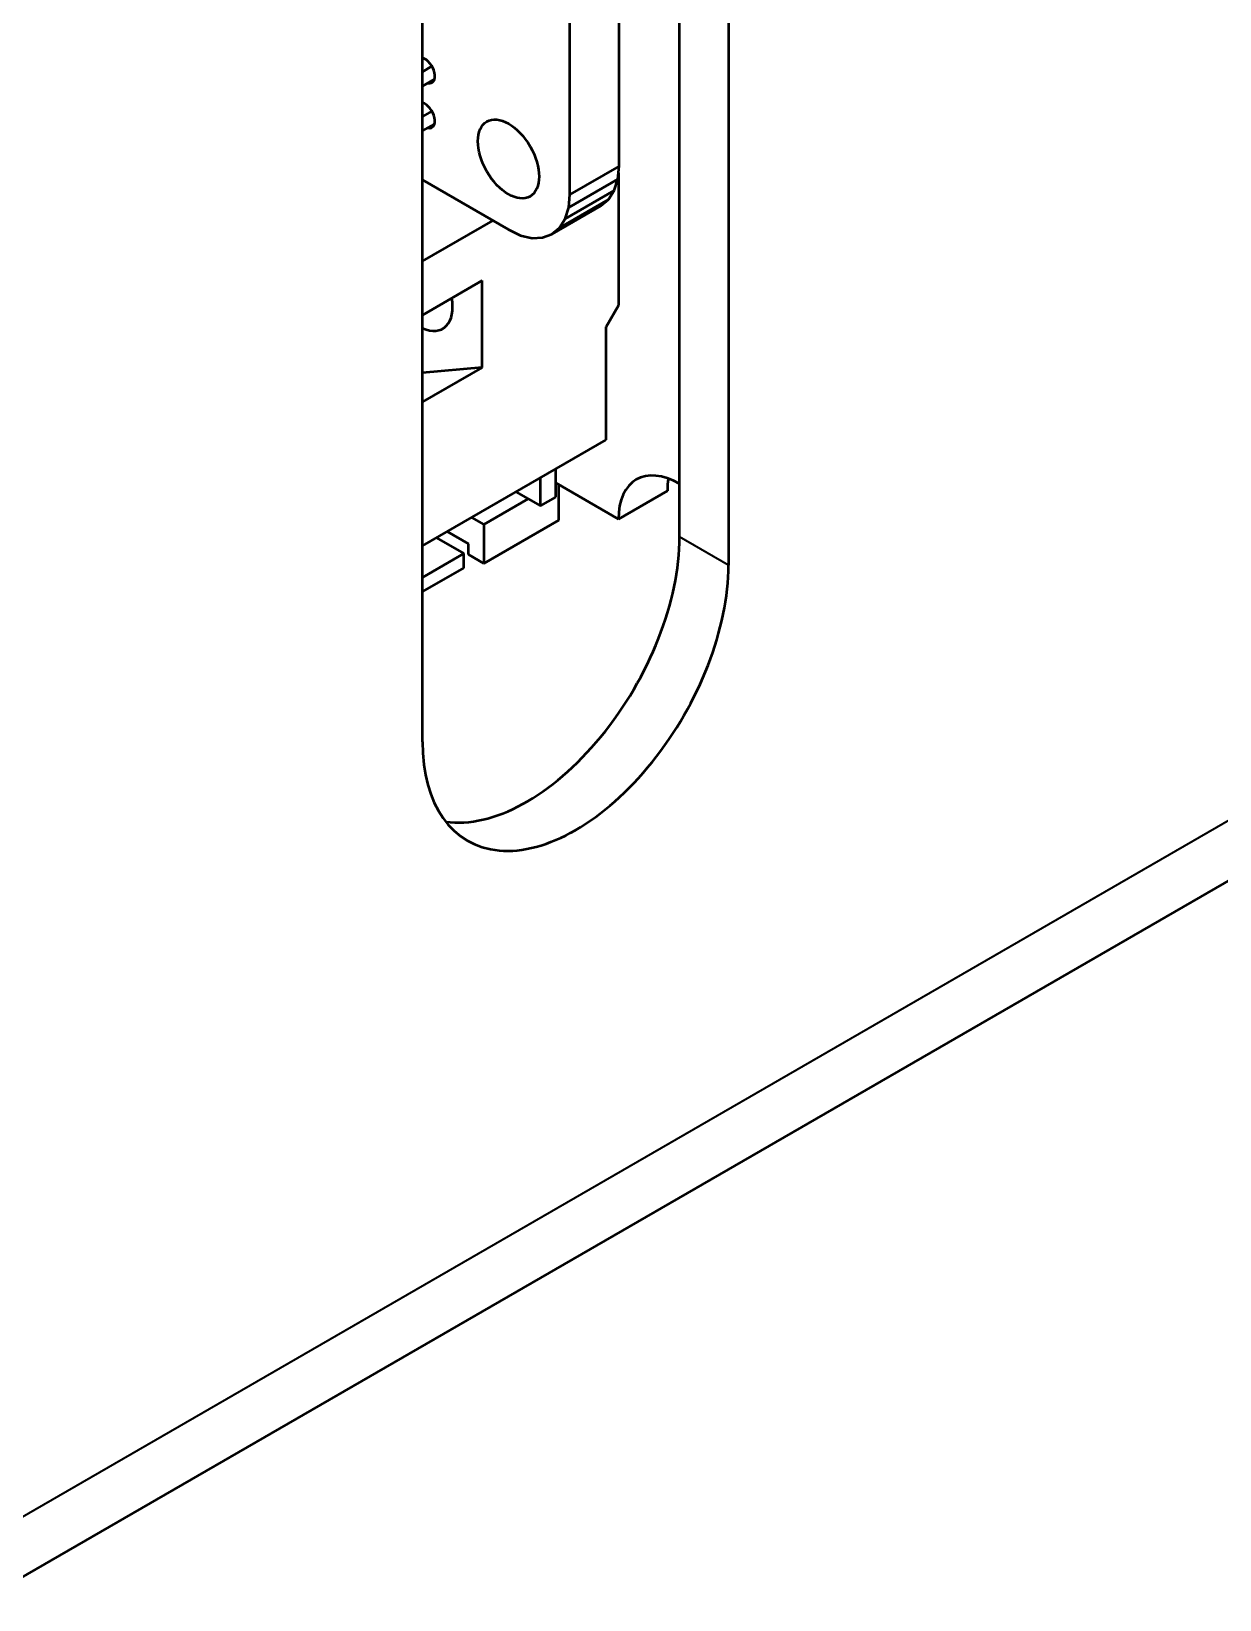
# Model space of a CAD drawing. Header units: millimetres. Extents: x 3100 to 5091, y 868 to 1900.
# Drawn here: x 4175.24 to 4202.71, y 1646.5 to 1682.75 of the extents above; entities that cross this region are included whole.
import ezdxf

# ---------------------------------------------------------------- set-up
doc = ezdxf.new("R2010")
doc.units = ezdxf.units.MM
doc.header["$LTSCALE"] = 1.8
doc.layers.add('외형선(ISO)', color=7, linetype='Continuous', lineweight=50)
doc.layers.add('좁은 외형선(ISO)', color=7, linetype='Continuous', lineweight=35)

msp = doc.modelspace()

# ---------------------------------------------------------------- linework, layer by layer
at = {"layer": '외형선(ISO)'}
for p, q in [((4188.827, 1679.634), (4188.827, 1701.441)), ((4187.693, 1678.98), (4187.693, 1700.952)), ((4190.227, 1671.064), (4190.227, 1699.641)), ((4191.358, 1698.988), (4191.358, 1670.411)), ((4184.287, 1666.328), (4184.287, 1694.906)), ((4184.504, 1681.94), (4184.287, 1681.815)), ((4184.287, 1681.483), (4184.562, 1681.641)), ((4184.504, 1680.903), (4184.287, 1680.778)), ((4184.287, 1680.446), (4184.561, 1680.604)), ((4188.827, 1679.634), (4187.693, 1678.98)), ((4188.799, 1679.33), (4188.827, 1679.634)), ((4188.813, 1679.482), (4188.813, 1676.412)), ((4184.287, 1679.313), (4186.272, 1678.168)), ((4188.718, 1679.069), (4187.585, 1678.414)), ((4188.799, 1679.33), (4187.666, 1678.675)), ((4188.587, 1678.861), (4188.718, 1679.069)), ((4188.718, 1679.069), (4188.799, 1679.33)), ((4188.41, 1678.714), (4187.277, 1678.06)), ((4188.587, 1678.861), (4187.454, 1678.206)), ((4187.666, 1678.675), (4187.693, 1678.98)), ((4188.41, 1678.714), (4188.587, 1678.861)), ((4184.287, 1677.433), (4185.916, 1678.373)), ((4187.454, 1678.206), (4187.585, 1678.414)), ((4187.585, 1678.414), (4187.666, 1678.675)), ((4186.272, 1678.168), (4186.549, 1678.031)), ((4186.549, 1678.031), (4186.816, 1677.97)), ((4186.816, 1677.97), (4187.062, 1677.98)), ((4187.062, 1677.98), (4187.277, 1678.06)), ((4187.277, 1678.06), (4187.454, 1678.206)), ((4184.287, 1676.191), (4185.666, 1676.987)), ((4185.666, 1674.979), (4185.666, 1676.987)), ((4188.53, 1675.922), (4188.813, 1676.412)), ((4188.53, 1673.309), (4188.53, 1675.922)), ((4185.666, 1674.979), (4184.287, 1674.183)), ((4185.666, 1674.979), (4184.287, 1674.856)), ((4184.287, 1670.86), (4188.53, 1673.309)), ((4187.363, 1671.983), (4187.363, 1672.636)), ((4187.01, 1671.778), (4187.01, 1672.432)), ((4187.363, 1672.309), (4188.813, 1671.472)), ((4187.434, 1671.452), (4187.434, 1672.268)), ((4185.702, 1671.35), (4186.727, 1671.942)), ((4186.444, 1672.105), (4187.01, 1671.778)), ((4187.01, 1671.778), (4187.363, 1671.983)), ((4188.813, 1671.472), (4189.944, 1672.125)), ((4185.419, 1671.513), (4185.702, 1671.35)), ((4185.702, 1670.452), (4187.434, 1671.452)), ((4185.348, 1670.901), (4184.853, 1671.186)), ((4185.702, 1671.35), (4185.702, 1670.452)), ((4184.606, 1671.044), (4185.242, 1670.676)), ((4185.348, 1670.656), (4185.348, 1670.901)), ((4185.242, 1670.676), (4184.287, 1670.125)), ((4185.242, 1670.35), (4185.242, 1670.676)), ((4185.702, 1670.452), (4185.348, 1670.656)), ((4185.242, 1670.35), (4184.287, 1669.798)), ((4213.844, 1669.432), (3996.762, 1544.1))]:
    msp.add_line(p, q, dxfattribs=at)
for centre, major_axis, start_param, end_param in [((4184.342, 1681.846), (0.163, -0.281), 5.796119, 8.879371), ((4184.342, 1680.809), (0.163, -0.281), 5.796119, 8.878608), ((4184.203, 1676.828), (0.55, -0.953), 5.607096, 7.283391), ((4190.227, 1670.656), (-1, 1.732), 5.497787, 7.068583), ((4191.358, 1671.309), (1, -1.732), 3.742857, 3.926991), ((4186.692, 1669.023), (-2.5, -4.33), 0.228251, 2.356194), ((4187.823, 1668.37), (-2.5, -4.33), 5.497787, 8.63938)]:
    msp.add_ellipse(centre, major_axis=major_axis, ratio=0.57735, start_param=start_param, end_param=end_param, dxfattribs=at)
msp.add_ellipse((4186.272, 1679.8), major_axis=(0.5, -0.866), ratio=0.57735, dxfattribs=at)
at = {"layer": '좁은 외형선(ISO)'}
for p, q in [((4214.693, 1671.309), (3997.611, 1545.977)), ((4191.358, 1670.411), (4190.227, 1671.064))]:
    msp.add_line(p, q, dxfattribs=at)

doc.saveas('drawing.dxf')
